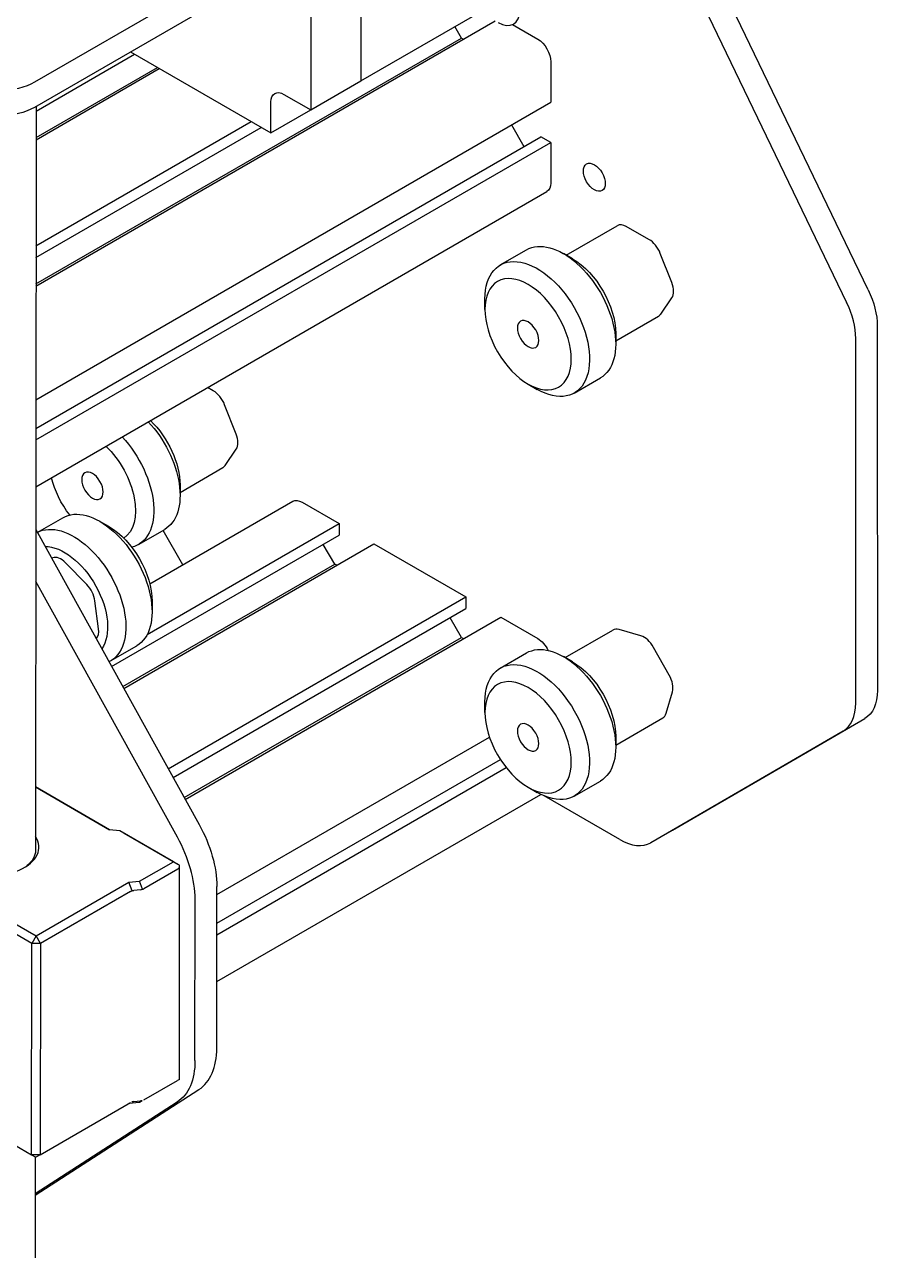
# Model space of a CAD drawing. Header units: millimetres. Extents: x 129 to 6329, y 33 to 3553.
# Drawn here: x 3636.6 to 3913.5, y 2395.9 to 2793.8 of the extents above; entities that cross this region are included whole.
import ezdxf

# ---------------------------------------------------------------- set-up
doc = ezdxf.new("R2010")
doc.units = ezdxf.units.MM
doc.layers.add('vistasIsometricas', color=255, linetype='Continuous')

msp = doc.modelspace()

# ---------------------------------------------------------------- linework, layer by layer
at = {"layer": 'vistasIsometricas', "extrusion": (1e-16, 0.816497, 0.57735)}
for p, q in [((3910.488, 2707.666), (3830.287, 2873.853)), ((3823.286, 2869.811), (3903.488, 2703.624)), ((3745.784, 2837.703), (3745.784, 2775.486)), ((3745.784, 2837.703), (3745.784, 2775.486)), ((3729.52, 2828.313), (3729.52, 2766.096)), ((3713.42, 2817.527), (3639.881, 2775.069)), ((3713.414, 2809.365), (3639.875, 2766.908)), ((3745.784, 2775.486), (3793.16, 2802.839)), ((3640.31, 2708.875), (3789.412, 2794.959)), ((3778.452, 2789.366), (3776.296, 2793.102)), ((3795.009, 2793.77), (3803.201, 2789.04)), ((3640.311, 2709.61), (3778.452, 2789.366)), ((3778.452, 2789.366), (3779.089, 2788.999)), ((3640.351, 2765.727), (3672.315, 2784.182)), ((3671.055, 2784.909), (3716.58, 2758.625)), ((3807.444, 2781.691), (3807.444, 2768.546)), ((3640.345, 2757.15), (3679.74, 2779.895)), ((3640.345, 2756.415), (3680.377, 2779.528)), ((3729.52, 2766.096), (3745.784, 2775.486)), ((3720.823, 2771.118), (3729.52, 2766.096)), ((3640.352, 2767.183), (3640.177, 2525.78)), ((3640.283, 2672.036), (3807.444, 2768.546)), ((3716.58, 2758.625), (3716.58, 2768.668)), ((3716.58, 2758.625), (3729.52, 2766.096)), ((3640.319, 2721.945), (3710.216, 2762.3)), ((3794.716, 2761.197), (3798.746, 2754.216)), ((3640.276, 2662.724), (3804.191, 2757.36)), ((3640.317, 2718.187), (3713.469, 2760.422)), ((3807.444, 2755.482), (3804.191, 2757.36)), ((3640.274, 2658.966), (3807.444, 2755.482)), ((3807.444, 2755.482), (3807.444, 2742.336)), ((3640.263, 2643.785), (3806.201, 2739.59)), ((3812.455, 2718.949), (3829, 2728.501)), ((3839.312, 2724.054), (3831.964, 2728.225)), ((3791.06, 2715.764), (3799.545, 2720.663)), ((3814.515, 2717.76), (3811.545, 2719.474)), ((3846.732, 2710.045), (3843.004, 2719.509)), ((3786.089, 2701.348), (3786.089, 2704.777)), ((3843.148, 2699.831), (3846.768, 2705.125)), ((3828.515, 2691.131), (3842.456, 2699.18)), ((3828.515, 2693.51), (3828.515, 2690.08)), ((3913.439, 2695.979), (3913.439, 2678.69)), ((3906.439, 2573.626), (3906.439, 2691.938)), ((3815.06, 2674.195), (3823.545, 2679.094)), ((3913.439, 2678.69), (3913.492, 2577.698)), ((3697.89, 2674.901), (3696.008, 2675.97)), ((3800.09, 2677.098), (3803.06, 2675.383)), ((3705.311, 2660.892), (3701.583, 2670.356)), ((3701.727, 2650.678), (3705.347, 2655.972)), ((3687.094, 2641.978), (3701.035, 2650.027)), ((3687.094, 2644.357), (3687.094, 2640.927)), ((3677.269, 2612.258), (3723.706, 2639.069)), ((3726.71, 2638.769), (3738.731, 2631.818)), ((3640.763, 2628.968), (3649.049, 2633.752)), ((3640.253, 2629.89), (3693.299, 2534.164)), ((3664.019, 2630.849), (3661.049, 2632.564)), ((3673.638, 2625.042), (3682.123, 2629.941)), ((3676.461, 2595.866), (3738.731, 2631.818)), ((3738.731, 2631.818), (3738.728, 2628.063)), ((3664.889, 2585.432), (3738.728, 2628.063)), ((3688.007, 2618.458), (3681.571, 2629.621)), ((3668.803, 2578.37), (3750.044, 2625.275)), ((3737.306, 2618.679), (3733.601, 2625.103)), ((3750.044, 2625.275), (3779.884, 2608.018)), ((3645.766, 2620.749), (3645.392, 2620.615)), ((3656.818, 2612.104), (3649.955, 2619.1)), ((3668.484, 2578.945), (3737.306, 2618.679)), ((3737.963, 2618.299), (3737.306, 2618.679)), ((3686.228, 2530.082), (3640.24, 2613.069)), ((3660.647, 2597.71), (3659.491, 2606.757)), ((3678.02, 2606.599), (3678.02, 2603.17)), ((3683.281, 2552.244), (3779.884, 2608.018)), ((3779.884, 2608.018), (3779.882, 2604.263)), ((3684.856, 2549.4), (3779.882, 2604.263)), ((3688.77, 2542.338), (3791.198, 2601.475)), ((3778.46, 2594.879), (3774.755, 2601.304)), ((3791.198, 2601.475), (3803.219, 2594.523)), ((3688.451, 2542.913), (3778.46, 2594.879)), ((3778.46, 2594.879), (3779.117, 2594.5)), ((3812.124, 2588.337), (3827.619, 2597.282)), ((3836.717, 2595.378), (3829.589, 2597.433)), ((3664.564, 2587.284), (3673.049, 2592.183)), ((3845.906, 2582.628), (3840.797, 2591.676)), ((3791.06, 2584.961), (3799.545, 2589.86)), ((3814.515, 2586.957), (3811.545, 2588.672)), ((3844.916, 2570.288), (3846.936, 2577.281)), ((3786.089, 2570.545), (3786.089, 2573.975)), ((3828.515, 2559.947), (3843.837, 2568.793)), ((3890.786, 2557.782), (3909.366, 2568.552)), ((3699.061, 2511.455), (3787.541, 2562.539)), ((3828.515, 2562.707), (3828.515, 2559.278)), ((3902.306, 2564.476), (3839.872, 2528.285)), ((3699.054, 2502.157), (3791.081, 2555.288)), ((3846.943, 2532.367), (3890.786, 2557.782)), ((3699.052, 2498.397), (3792.987, 2552.63)), ((3640.192, 2546.362), (3664.164, 2532.498)), ((3664.161, 2532.499), (3640.192, 2546.36)), ((3800.09, 2546.295), (3803.06, 2544.581)), ((3815.06, 2543.392), (3823.545, 2548.291)), ((3699.041, 2483.23), (3804.221, 2543.956)), ((3829.862, 2529.27), (3805.246, 2543.482)), ((3667.595, 2532.147), (3664.161, 2532.499)), ((3684.928, 2522.123), (3667.595, 2532.147)), ((3668.517, 2531.615), (3667.595, 2532.147)), ((3669.008, 2531.331), (3686.341, 2521.307)), ((3839.862, 2528.279), (3846.933, 2532.362)), ((3673.959, 2515.79), (3684.928, 2522.123)), ((3686.341, 2519.673), (3675.372, 2513.339)), ((3686.927, 2520.968), (3684.928, 2522.123)), ((3686.877, 2451.455), (3686.927, 2520.967)), ((3640.38, 2498.037), (3670.525, 2515.441)), ((3670.525, 2515.441), (3673.959, 2515.79)), ((3671.537, 2512.608), (3670.525, 2515.441)), ((3674.881, 2513.207), (3673.959, 2515.79)), ((3671.046, 2512.476), (3641.793, 2495.587)), ((3674.305, 2513.019), (3672.113, 2512.797)), ((3699.025, 2461.649), (3699.063, 2514.03)), ((3691.954, 2457.566), (3691.992, 2509.948)), ((3638.965, 2495.589), (3626.742, 2502.658)), ((3627.047, 2505.749), (3640.38, 2498.037)), ((3638.915, 2427.032), (3638.965, 2495.589)), ((3640.38, 2498.037), (3638.965, 2495.589)), ((3641.793, 2495.587), (3638.965, 2495.589)), ((3641.793, 2495.587), (3640.38, 2498.037)), ((3641.793, 2495.587), (3641.743, 2427.03)), ((3675.322, 2444.783), (3686.291, 2451.116)), ((3640.095, 2413.881), (3693.237, 2448.196)), ((3686.166, 2444.113), (3640.096, 2414.365)), ((3641.743, 2427.03), (3670.996, 2443.919)), ((3673.906, 2443.968), (3670.478, 2443.62)), ((3672.063, 2444.24), (3674.255, 2444.462)), ((3674.831, 2444.499), (3673.906, 2443.968)), ((3626.692, 2434.101), (3638.915, 2427.032)), ((3638.915, 2427.032), (3640.328, 2426.216)), ((3641.743, 2427.03), (3638.915, 2427.032)), ((3641.743, 2427.03), (3640.328, 2426.216)), ((3640.104, 2426.345), (3639.961, 2228.631))]:
    msp.add_line(p, q, dxfattribs=at)
at = {"layer": 'vistasIsometricas'}
for centre, major_axis, ratio, start_param, end_param in [((3790.332, 2802.594), (-5, 8.66), 0.5773503, 2.3561945, 3.9269908), ((3821.586, 2744.214), (-2.5, 4.33), 0.5773503, 1.5707963, 7.8539816), ((3832, 2723.305), (-3, 5.196), 0.5773503, -0.7769024, 0), ((3839.348, 2719.135), (-3, 5.196), 0.5773503, 4.4590853, 5.5062829), ((3843.076, 2709.67), (-3, 5.196), 0.5773503, 3.4118878, 4.4590853), ((3892.296, 2700.103), (-10, 17.321), 0.5773503, 3.9269908, 4.5847371), ((3839.456, 2704.376), (-3, 5.196), 0.5773503, 3.1415927, 3.4118878), ((3697.927, 2669.982), (-3, 5.196), 0.5773503, 4.4590853, 5.5062829), ((3701.655, 2660.517), (-3, 5.196), 0.5773503, 3.4118878, 4.4590853), ((3698.035, 2655.223), (-3, 5.196), 0.5773503, 3.1415927, 3.4118878), ((3648.438, 2615.401), (-3, 5.196), 0.5773503, -1.1510528, -0.1038553), ((3655.301, 2608.405), (-3, 5.196), 0.5773503, 4.0849349, 5.1321325), ((3656.457, 2599.358), (-3, 5.196), 0.5773503, 3.2926236, 4.0849349), ((3830.619, 2592.086), (-3, 5.196), 0.5773503, -0.5401811, 0), ((3837.747, 2590.03), (-3, 5.196), 0.5773503, 4.6958067, 5.7430042), ((3842.856, 2580.982), (-3, 5.196), 0.5773503, 3.6486091, 4.6958067), ((3840.837, 2573.989), (-3, 5.196), 0.5773503, 3.1415927, 3.6486091), ((3892.296, 2581.791), (-10, 17.321), 0.5773503, 3.1425917, 3.9269908), ((3625.178, 2526.851), (-16.129, 0.012), 0.5778348, -0.3763784, 3.5179711), ((3670.779, 2522.216), (-15, 25.981), 0.5773503, 3.9261512, 4.6819607), ((3829.862, 2545.6), (-10, 17.321), 0.5773503, 2.3561945, 3.1425917), ((3684.928, 2522.123), (-1.412, 2.451), 0.5773503, 3.1420125, 3.9274106), ((3673.959, 2515.79), (-0.411, 2.762), 0.7084592, 3.1085342, 3.4139668), ((3673.959, 2515.79), (-1.412, 2.451), 0.5773503, 2.8365799, 3.1420125), ((3677.812, 2473.917), (-15, 25.981), 0.5773503, 3.1703417, 3.9261512), ((3673.906, 2443.968), (1.999, 0.297), 0.221162, 1.0573522, 1.3627848)]:
    msp.add_ellipse(centre, major_axis=major_axis, ratio=ratio, start_param=start_param, end_param=end_param, dxfattribs=at)
at = {"layer": 'vistasIsometricas', "extrusion": (-8.49679e-17, -1.26036e-16, -1)}
for centre, start_param, end_param in [((3803.201, 2784.141), 0.7853982, 2.3561945), ((3803.201, 2744.786), 2.3561945, 3.1415927), ((3803.215, 2589.626), 0.7862364, 1.6984853)]:
    msp.add_ellipse(centre, major_axis=(-3, 5.196), ratio=0.5773503, start_param=start_param, end_param=end_param, dxfattribs=at)
at = {"layer": 'vistasIsometricas', "extrusion": (1.62573e-16, 1.00027e-16, -1)}
for centre in [(3628.567, 2781.612), (3628.561, 2773.451)]:
    msp.add_ellipse(centre, major_axis=(-16, 0.012), ratio=0.5778348, start_param=3.9265706, end_param=5.497367, dxfattribs=at)
at = {"layer": 'vistasIsometricas', "extrusion": (3.18301e-16, 6.83013e-17, -1)}
msp.add_ellipse((3720.823, 2766.219), major_axis=(-3, 5.196), ratio=0.5773503, start_param=-0.7853982, end_param=0.7853982, dxfattribs=at)
at = {"layer": 'vistasIsometricas', "extrusion": (1.08654e-17, -1.18819e-16, -1)}
for centre, start_param, end_param in [((3811.545, 2699.878), 0, 3.1415927), ((3661.638, 2645.826), 1.1899948, 3.3142116), ((3661.049, 2612.968), 0, 3.1415927), ((3652.564, 2608.069), 0.0165839, 3.1858653), ((3811.545, 2569.076), 0, 3.1415927), ((3803.06, 2564.177), -0.7853982, 3.9269908)]:
    msp.add_ellipse(centre, major_axis=(-12, 20.785), ratio=0.5773503, start_param=start_param, end_param=end_param, dxfattribs=at)
at = {"layer": 'vistasIsometricas', "extrusion": (2.04167e-16, -7.21688e-18, -1)}
msp.add_ellipse((3803.06, 2694.979), major_axis=(-12, 20.785), ratio=0.5773503, start_param=-0.7853982, end_param=3.9269908, dxfattribs=at)
at = {"layer": 'vistasIsometricas', "extrusion": (2.1135e-16, 1.80341e-16, -1)}
for centre in [(3814.515, 2701.593), (3814.515, 2570.79)]:
    msp.add_ellipse(centre, major_axis=(-9.9, 17.147), ratio=0.5773503, start_param=0.7853982, end_param=2.3561945, dxfattribs=at)
at = {"layer": 'vistasIsometricas', "extrusion": (1.12507e-16, -1.21662e-16, -1)}
for centre in [(3800.09, 2693.265), (3800.09, 2562.462)]:
    msp.add_ellipse(centre, major_axis=(-9.9, 17.147), ratio=0.5773503, dxfattribs=at)
at = {"layer": 'vistasIsometricas', "extrusion": (-1.33013e-17, -7.69615e-17, -1)}
msp.add_ellipse((3899.297, 2704.144), major_axis=(-10, 17.321), ratio=0.5773503, start_param=1.6984482, end_param=2.3561945, dxfattribs=at)
at = {"layer": 'vistasIsometricas', "extrusion": (3.5874e-16, -2.85348e-17, -1)}
for centre in [(3800.09, 2693.265), (3800.09, 2562.462)]:
    msp.add_ellipse(centre, major_axis=(-2.45, 4.244), ratio=0.5773503, dxfattribs=at)
at = {"layer": 'vistasIsometricas', "extrusion": (8.58654e-17, -7.55181e-17, -1)}
msp.add_ellipse((3670.123, 2650.725), major_axis=(-12, 20.785), ratio=0.5773503, start_param=1.1899948, end_param=3.1415927, dxfattribs=at)
at = {"layer": 'vistasIsometricas', "extrusion": (2.05556e-16, -9.6225e-18, -1)}
for centre, start_param, end_param in [((3673.093, 2652.44), 1.103468, 2.3561945), ((3658.668, 2644.112), 1.103468, 3.1171058), ((3658.668, 2644.112), 4.4821531, 5.1797173), ((3664.019, 2614.683), 0.7853982, 2.3561945)]:
    msp.add_ellipse(centre, major_axis=(-9.9, 17.147), ratio=0.5773503, start_param=start_param, end_param=end_param, dxfattribs=at)
at = {"layer": 'vistasIsometricas', "extrusion": (2.11224e-16, -1.94414e-17, -1)}
msp.add_ellipse((3658.668, 2644.112), major_axis=(-2.45, 4.244), ratio=0.5773503, dxfattribs=at)
at = {"layer": 'vistasIsometricas', "extrusion": (2.75e-16, 4.33013e-17, -1)}
msp.add_ellipse((3726.706, 2633.872), major_axis=(-3, 5.196), ratio=0.5773503, start_param=0, end_param=0.7862364, dxfattribs=at)
at = {"layer": 'vistasIsometricas', "extrusion": (1.12507e-16, -1.21662e-16, -1)}
msp.add_ellipse((3649.594, 2606.354), major_axis=(-9.9, 17.147), ratio=0.5773503, start_param=0.3174169, end_param=2.8850324, dxfattribs=at)
at = {"layer": 'vistasIsometricas', "extrusion": (1.04982e-16, -8.61808e-18, -1)}
msp.add_ellipse((3899.35, 2585.863), major_axis=(-10.009, 17.315), ratio=0.5769985, start_param=2.3564988, end_param=3.1408979, dxfattribs=at)
at = {"layer": 'vistasIsometricas', "extrusion": (1.66346e-17, 7.1188e-17, -1)}
for centre, start_param, end_param in [((3677.85, 2526.298), 1.6012246, 2.3570341), ((3670.741, 2469.834), 2.3570341, 3.1128436)]:
    msp.add_ellipse(centre, major_axis=(-15, 25.981), ratio=0.5773503, start_param=start_param, end_param=end_param, dxfattribs=at)
at = {"layer": 'vistasIsometricas', "extrusion": (1.46739e-16, 9.9966e-17, -1)}
msp.add_ellipse((3625.177, 2525.791), major_axis=(-15, 0.011), ratio=0.5778348, start_param=3.1415927, end_param=3.7572154, dxfattribs=at)
at = {"layer": 'vistasIsometricas', "extrusion": (1.69529e-16, -1.47133e-16, -1)}
msp.add_ellipse((3672.459, 2510.026), major_axis=(-1.412, 2.451), ratio=0.5773503, start_param=-0.0004198, end_param=0.3050128, dxfattribs=at)
at = {"layer": 'vistasIsometricas', "extrusion": (3.04041e-16, -2.71615e-17, -1)}
msp.add_ellipse((3672.459, 2510.026), major_axis=(-0.411, 2.762), ratio=0.7084592, start_param=-0.2723742, end_param=0.0330584, dxfattribs=at)
at = {"layer": 'vistasIsometricas', "extrusion": (-8.64794e-14, 1.50212e-13, -1)}
msp.add_ellipse((3684.876, 2450.301), major_axis=(2.001, 1.153), ratio=0.0007271, start_param=0.0004198, end_param=0.7853978, dxfattribs=at)
at = {"layer": 'vistasIsometricas', "extrusion": (2.64495e-16, -1.10528e-15, -1)}
msp.add_ellipse((3672.411, 2444.734), major_axis=(1.999, 0.297), ratio=0.221162, start_param=1.7788079, end_param=2.0842405, dxfattribs=at)

doc.saveas('drawing.dxf')
